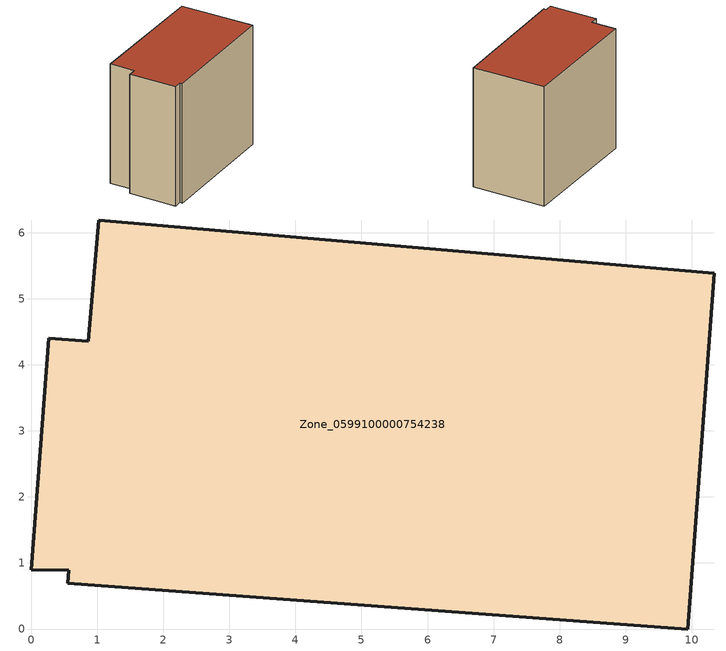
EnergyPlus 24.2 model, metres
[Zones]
Zone_0599100000754238
 floor ground (C_G): 0.57,0.89 0,0.9 0.26,4.4 0.86,4.36 1.02,6.19 10.34,5.38 9.94,0 0.55,0.69 z0
 wall outside (C_F): 0.86,4.36 0.26,4.4 0,0.9 0.57,0.89 0.55,0.69 9.94,0 10.34,5.38 1.02,6.19 0.86,4.36 z0:8.99
 roof outside (C_R): 0.57,0.89 0.55,0.69 9.94,0 10.34,5.38 1.02,6.19 0.86,4.36 0.26,4.4 0,0.9 z8.99
[BUILDING]
Pand.0599100000754238: North Axis=0; Terrain=City; Loads Convergence Tolerance Value=0.04; Temperature Convergence Tolerance Value=0.4; Solar Distribution=FullExterior; Maximum Number of Warmup Days=25; Minimum Number of Warmup Days=1
[Site:Location]
Rotterdam.The.Hague.AP_ZH_NLD Design_Conditions: Latitude=51.96; Longitude=4.45; Time Zone=1; Elevation=-4.5
[SITE:GROUNDTEMPERATURE:BUILDINGSURFACE]
18, 18, 18, 18, 18, 18, 18, 18, 18, 18, 18, 18
[MATERIAL] Thermal Absorptance=0.9; Solar Absorptance=0.7; Visible Absorptance=0.7
Name | Roughness | Thickness | Conductivity | Density | Specific Heat
G.TC.2006-2014 | MediumSmooth | 0.15 | 0.06 | 540 | 1210
F.TC.2006-2014 | Rough | 0.3 | 0.12 | 1920 | 840
R.TC.2006-2014 | MediumRough | 0.2 | 0.08 | 1500 | 1000
[CONSTRUCTION]
C_G: G.TC.2006-2014
C_F: F.TC.2006-2014
C_R: R.TC.2006-2014
[ZONE]
Zone_0599100000754238: Type=1; Multiplier=1; Ceiling Height=Autocalculate; Volume=Autocalculate; Floor Area=autocalculate; Part of Total Floor Area=Yes
[ZONEINFILTRATION:DESIGNFLOWRATE]
Infil_Zone_0599100000754238: Zone or ZoneList or Space or SpaceList=Zone_0599100000754238; Schedule=AlwaysOn; Design Flow Rate Calculation Method=Flow/Area; Flow Rate per Floor Area=0.0015; Constant Term Coefficient=1; Temperature Term Coefficient=0; Velocity Term Coefficient=0; Velocity Squared Term Coefficient=0
[HVACTEMPLATE:ZONE:IDEALLOADSAIRSYSTEM]
Zone_0599100000754238: Maximum Heating Supply Air Temperature=50; Minimum Cooling Supply Air Temperature=13; Maximum Heating Supply Air Humidity Ratio=0.0156; Minimum Cooling Supply Air Humidity Ratio=0.0077; Heating Limit=NoLimit; Cooling Limit=NoLimit; Dehumidification Control Type=ConstantSensibleHeatRatio; Cooling Sensible Heat Ratio=0.7; Dehumidification Setpoint=60; Humidification Control Type=None; Humidification Setpoint=30; Outdoor Air Method=None; Outdoor Air Flow Rate per Person=0.00944; Outdoor Air Flow Rate per Zone Floor Area=0; Outdoor Air Flow Rate per Zone=0; Demand Controlled Ventilation Type=None; Outdoor Air Economizer Type=NoEconomizer; Heat Recovery Type=None; Sensible Heat Recovery Effectiveness=0.7; Latent Heat Recovery Effectiveness=0.65
[ZONECONTROL:THERMOSTAT]
ThermostatControl_Zone_0599100000754238: Zone or ZoneList=Zone_0599100000754238; Control Type Schedule=DualSetpointControlType; Control 1=Thermostat_Zone_0599100000754238; Temperature Difference Between Cutout And Setpoint=0
[THERMOSTATSETPOINT:DUALSETPOINT]
Thermostat_Zone_0599100000754238: Heating Setpoint Temperature Schedule=HeatingSetpoint_Zone_0599100000754238; Cooling Setpoint Temperature Schedule=CoolingSetpoint_Zone_0599100000754238
[SCHEDULE:COMPACT]
HeatingSetpoint_Zone_0599100000754238: Through: 12/31, For: AllDays, Until: 24:00, 21
CoolingSetpoint_Zone_0599100000754238: Through: 12/31, For: AllDays, Until: 24:00, 24
DualSetpointControlType: Through: 12/31, For: AllDays, Until: 24:00, 4
AlwaysOn: Through: 12/31, For: AllDays, Until: 24:00, 1
